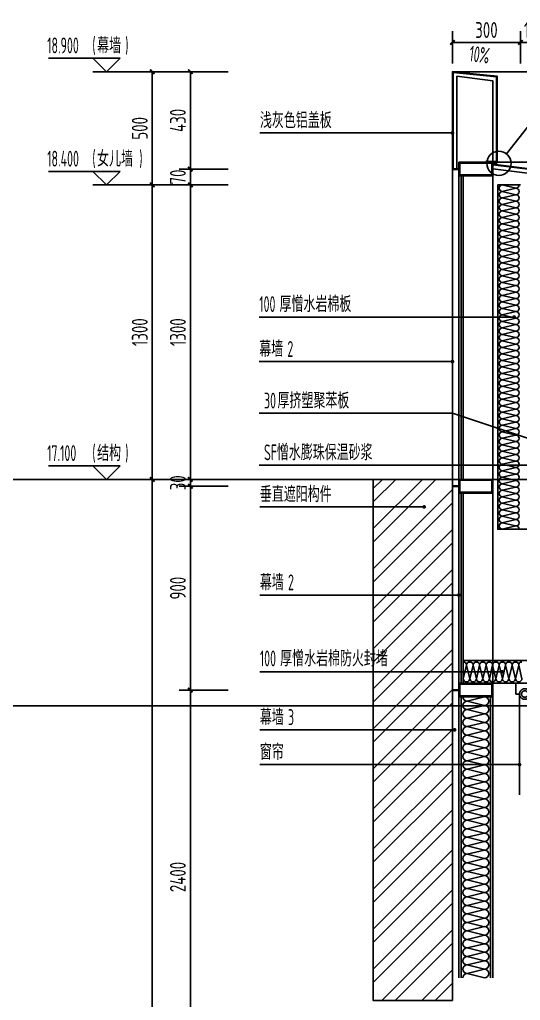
# Model space of a CAD drawing. Extents: x 198753 to 882193, y -399300 to 132460.
# Drawn here: x 384666 to 386876, y 14800 to 19130 of the extents above; entities that cross this region are included whole.
import ezdxf
from ezdxf.enums import TextEntityAlignment as Align

# ---------------------------------------------------------------- set-up
doc = ezdxf.new("R2010")
doc.units = 0
doc.header["$LTSCALE"] = 1000
doc.header["$MEASUREMENT"] = 0
doc.linetypes.add('DASH', pattern=[0.35, 0.25, -0.1])
doc.linetypes.add('HIDDEN', pattern=[9.525, 6.35, -3.175])
for name, color, linetype in [('00-图签', 7, 'Continuous'), ('01-标注_尺寸', 124, 'Continuous'), ('01-标注_标高', 200, 'Continuous'), ('01-标注_符号', 200, 'Continuous'), ('02-TEXT_标注', 130, 'Continuous'), ('05-填充_156', 156, 'Continuous'), ('A-D-玻璃剖线', 130, 'Continuous'), ('A-D-金属剖线', 200, 'Continuous'), ('A-D-金属看线', 205, 'Continuous'), ('A-SUR_保温', 222, 'Continuous'), ('A-SUR_看线', 231, 'Continuous'), ('A-金属背板', 30, 'Continuous'), ('I-E-家具_活动', 201, 'DASH'), ('钢龙骨', 173, 'Continuous')]:
    doc.layers.add(name, color=color, linetype=linetype)
doc.layers.add('04-不打印_辅助线', color=165, linetype='Continuous', plot=False)
doc.styles.add('_TCH_DIM', font='ROS1', dxfattribs={"width": 0.8, "bigfont": 'JD'})
doc.styles.add('_TCH_DIM_T3', font='ROS1', dxfattribs={"width": 0.8, "bigfont": 'JD'})
doc.dimstyles.new('_TCH_ARCH&&20', dxfattribs={"dimtxt": 70, "dimasz": 20, "dimexe": 50, "dimexo": 60, "dimgap": 20, "dimtad": 1, "dimdec": 0, "dimzin": 0, "dimdsep": 46, "dimtxsty": '_TCH_DIM_T3', "dimblk": 'ARCHTICK', "dimcen": 0.09, "dimclrt": 4, "dimazin": 2, "dimtfac": 1, "dimtdec": 0, "dimtix": 1, "dimtmove": 2, "dimatfit": 3, "dimfxl": 0, "dimtolj": 1, "dimtzin": 0, "dimarcsym": 0})

# ---------------------------------------------------------------- blocks, each defined once
blk = doc.blocks.new('*U174')
at = {"layer": '05-填充_156'}
h = blk.add_hatch(dxfattribs=at)
h.set_pattern_fill('金属', color=256, scale=50)
h.set_pattern_definition([(45, (-150, -1800), (-88.388, 88.388), []), (45, (-91.07, -1800), (-88.388, 88.388), [])])
h.paths.add_polyline_path([(-350, 0), (0, 0), (0, -2300), (-350, -2300)])
at = {"layer": 'A-SUR_看线', "color": 8}
blk.add_lwpolyline([(-350, 0), (0, 0), (0, -2300), (-350, -2300)], close=True, dxfattribs=at)
blk = doc.blocks.new('_ArchTick')
at = {"color": 0, "linetype": 'ByBlock', "const_width": 0.4}
blk.add_lwpolyline([(-0.5, -0.5), (0.5, 0.5)], dxfattribs=at)
blk = doc.blocks.new('*D2101')
at = {"layer": '01-标注_尺寸', "color": 0, "lineweight": -2, "transparency": 16777216}
for p, q in [((-300, 486.4), (-300, 629)), ((0, 486.4), (0, 629)), ((-300, 579), (0, 579))]:
    blk.add_line(p, q, dxfattribs=at)
at = {"layer": 'Defpoints', "color": 0, "transparency": 16777216}
for p in [(0, 579), (-300, 426.4), (0, 426.4)]:
    blk.add_point(p, dxfattribs=at)
at = {"layer": '01-标注_尺寸', "color": 0, "lineweight": -2, "transparency": 16777216, "xscale": 20, "yscale": 20, "zscale": 20, "rotation": 180}
blk.add_blockref('_ArchTick', (-300, 579), dxfattribs=at)
at = {"layer": '01-标注_尺寸', "color": 0, "lineweight": -2, "transparency": 16777216, "xscale": 20, "yscale": 20, "zscale": 20}
blk.add_blockref('_ArchTick', (0, 579), dxfattribs=at)
at = {"layer": '01-标注_尺寸', "color": 4, "transparency": 16777216, "insert": (-150, 634), "char_height": 70, "attachment_point": 5, "style": '_TCH_DIM_T3'}
blk.add_mtext('\\A1;300', dxfattribs=at)
blk = doc.blocks.new('*D2102')
at = {"layer": '01-标注_尺寸', "color": 0, "lineweight": -2, "transparency": 16777216}
for p, q in [((0, 486.4), (0, 629)), ((120, 486.4), (120, 629)), ((0, 579), (-20, 579)), ((0, 579), (120, 579)), ((120, 579), (140, 579))]:
    blk.add_line(p, q, dxfattribs=at)
at = {"layer": 'Defpoints', "color": 0, "transparency": 16777216}
for p in [(120, 579), (0, 426.4), (120, 426.4)]:
    blk.add_point(p, dxfattribs=at)
at = {"layer": '01-标注_尺寸', "color": 0, "lineweight": -2, "transparency": 16777216, "xscale": 20, "yscale": 20, "zscale": 20}
blk.add_blockref('_ArchTick', (0, 579), dxfattribs=at)
at = {"layer": '01-标注_尺寸', "color": 0, "lineweight": -2, "transparency": 16777216, "xscale": 20, "yscale": 20, "zscale": 20, "rotation": 180}
blk.add_blockref('_ArchTick', (120, 579), dxfattribs=at)
at = {"layer": '01-标注_尺寸', "color": 4, "transparency": 16777216, "insert": (60, 634), "char_height": 70, "attachment_point": 5, "style": '_TCH_DIM_T3'}
blk.add_mtext('\\A1;120', dxfattribs=at)
blk = doc.blocks.new('*D2103')
at = {"layer": '01-标注_尺寸', "color": 0, "lineweight": -2, "transparency": 16777216}
for p, q in [((120, 486.4), (120, 629)), ((180, 486.4), (180, 629)), ((120, 579), (100, 579)), ((120, 579), (180, 579)), ((180, 579), (200, 579))]:
    blk.add_line(p, q, dxfattribs=at)
at = {"layer": 'Defpoints', "color": 0, "transparency": 16777216}
for p in [(180, 579), (120, 426.4), (180, 426.4)]:
    blk.add_point(p, dxfattribs=at)
at = {"layer": '01-标注_尺寸', "color": 0, "lineweight": -2, "transparency": 16777216, "xscale": 20, "yscale": 20, "zscale": 20}
blk.add_blockref('_ArchTick', (120, 579), dxfattribs=at)
at = {"layer": '01-标注_尺寸', "color": 0, "lineweight": -2, "transparency": 16777216, "xscale": 20, "yscale": 20, "zscale": 20, "rotation": 180}
blk.add_blockref('_ArchTick', (180, 579), dxfattribs=at)
at = {"layer": '01-标注_尺寸', "color": 4, "transparency": 16777216, "insert": (150, 634), "char_height": 70, "attachment_point": 5, "style": '_TCH_DIM_T3'}
blk.add_mtext('\\A1;60', dxfattribs=at)
blk = doc.blocks.new('A$C643B6CAF')
at = {"layer": '钢龙骨', "const_width": 10}
blk.add_lwpolyline([(0, -1.6), (-28, -1.6)], dxfattribs=at)
at = {"layer": '钢龙骨'}
for points in [[(0, 28.4), (0, -31.6), (150, -31.6), (150, 28.4)], [(4, 24.4), (4, -27.6), (146, -27.6), (146, 24.4)]]:
    blk.add_lwpolyline(points, close=True, dxfattribs=at)
blk = doc.blocks.new('*U41')
at = {"layer": '01-标注_符号'}
blk.add_lwpolyline([(-850, -510.3), (28, -510.3)], dxfattribs=at)
at = {"layer": '01-标注_符号', "const_width": 8}
blk.add_lwpolyline([(24, -510.3, 1), (32, -510.3, 1)], format="xyb", close=True, dxfattribs=at)
at = {"layer": 'A-D-玻璃剖线'}
for points in [[(0, 1375.2), (0, -2200)], [(28, -2200), (28, 1375.2)]]:
    blk.add_lwpolyline(points, dxfattribs=at)
at = {"layer": 'A-金属背板'}
blk.add_lwpolyline([(38, -60), (48, -60), (48, -900), (38, -900)], close=True, dxfattribs=at)
at = {"layer": '钢龙骨'}
blk.add_lwpolyline([(178, 1375.2), (178, -2200)], dxfattribs=at)
for p in [(28, 1371.6), (28, -28.4)]:
    blk.add_blockref('A$C643B6CAF', p, dxfattribs=at)
at = {"layer": '钢龙骨', "xscale": -1, "rotation": 180}
blk.add_blockref('A$C643B6CAF', (28.1, -931.6), dxfattribs=at)
at = {"layer": '02-TEXT_标注', "style": '_TCH_DIM'}
for s, height, width, p in [('幕墙', 69.46, 0.8, (-850, -489.3)), ('2', 70, 0.64, (-725.8, -489.3))]:
    blk.add_text(s, height=height, dxfattribs=dict(at, width=width)).set_placement(p)
blk = doc.blocks.new('$LinePat$岩棉板')
at = {"color": 0}
for p, q in [((0, -17), (12, -67)), ((12, -67), (24, -17))]:
    blk.add_line(p, q, dxfattribs=at)
for centre, start, end in [((12, -17), 0, 180), ((0, -67), 270, 0), ((24, -67), 180, 270)]:
    blk.add_arc(centre, 12, start, end, dxfattribs=at)
at = {"layer": 'Defpoints'}
blk.add_point((0, 0.1), dxfattribs=at)
at = {"layer": 'Defpoints', "color": 0}
blk.add_point((24, -84), dxfattribs=at)
blk = doc.blocks.new('*U164')
at = {"layer": 'A-金属背板'}
for points in [[(0, -1240), (0, 0)], [(10, 0), (10, -1240)], [(140, -1240), (140, 0)], [(150, 0), (150, -1240)]]:
    blk.add_lwpolyline(points, dxfattribs=at)
at = {"layer": 'A-SUR_保温', "xscale": 1.565656564357216, "yscale": 1.544892716204687, "zscale": 1.544892716204687, "rotation": 269.9999999999943}
for p in [(140, 0), (140, -37.6), (140, -75.2), (140, -112.7), (140, -150.3), (140, -187.9), (140, -225.5), (140, -263), (140, -300.6), (140, -338.2), (140, -375.8), (140, -413.3), (140, -450.9), (140, -488.5), (140, -526.1), (140, -563.6), (140, -601.2), (140, -638.8), (140, -676.4), (140, -713.9), (140, -751.5), (140, -789.1), (140, -826.7), (140, -864.2), (140, -901.8), (140, -939.4), (140, -977), (140, -1014.5), (140, -1052.1), (140, -1089.7), (140, -1127.3), (140, -1164.8), (140, -1202.4)]:
    blk.add_blockref('$LinePat$岩棉板', p, dxfattribs=at)
blk = doc.blocks.new('窗帘')
at = {"linetype": 'HIDDEN', "ltscale": 3}
blk.add_line((23.3, -47.5), (23.3, -491.9), dxfattribs=at)
blk.add_lwpolyline([(-23.3, -47.5), (-39.5, -47.5), (-39.5, 0), (39.5, 0), (39.5, -47.5), (23.3, -47.5)])
for radius in [23.3, 14.3]:
    blk.add_circle((0, -47.5), radius)
blk.add_arc((0, -47.5), 23.3, 180, 0)
blk = doc.blocks.new('*D1351')
at = {"layer": '01-标注_尺寸', "color": 0, "lineweight": -2, "transparency": 16777216}
for p, q in [((385586.4, 18900), (385369.9, 18900)), ((385419.9, 18470), (385419.9, 18900)), ((385586.4, 18470), (385369.9, 18470))]:
    blk.add_line(p, q, dxfattribs=at)
at = {"layer": 'Defpoints', "color": 0, "transparency": 16777216}
for p in [(385419.9, 18900), (385646.4, 18900), (385646.4, 18470)]:
    blk.add_point(p, dxfattribs=at)
at = {"layer": '01-标注_尺寸', "color": 0, "lineweight": -2, "transparency": 16777216, "xscale": 20, "yscale": 20, "zscale": 20}
for p, rotation in [((385419.9, 18900), 90), ((385419.9, 18470), 270)]:
    blk.add_blockref('_ArchTick', p, dxfattribs=dict(at, rotation=rotation))
at = {"layer": '01-标注_尺寸', "color": 4, "transparency": 16777216, "insert": (385364.9, 18685), "char_height": 70, "attachment_point": 5, "rotation": 90, "style": '_TCH_DIM_T3'}
blk.add_mtext('\\A1;430', dxfattribs=at)
blk = doc.blocks.new('*D1352')
at = {"layer": '01-标注_尺寸', "color": 0, "lineweight": -2, "transparency": 16777216}
for p, q in [((385419.9, 18470), (385419.9, 18490)), ((385586.4, 18470), (385369.9, 18470)), ((385419.9, 18400), (385419.9, 18470)), ((385586.4, 18400), (385369.9, 18400)), ((385419.9, 18400), (385419.9, 18380))]:
    blk.add_line(p, q, dxfattribs=at)
at = {"layer": 'Defpoints', "color": 0, "transparency": 16777216}
for p in [(385419.9, 18470), (385646.4, 18470), (385646.4, 18400)]:
    blk.add_point(p, dxfattribs=at)
at = {"layer": '01-标注_尺寸', "color": 0, "lineweight": -2, "transparency": 16777216, "xscale": 20, "yscale": 20, "zscale": 20}
for p, rotation in [((385419.9, 18470), 270), ((385419.9, 18400), 90)]:
    blk.add_blockref('_ArchTick', p, dxfattribs=dict(at, rotation=rotation))
at = {"layer": '01-标注_尺寸', "color": 4, "transparency": 16777216, "insert": (385364.9, 18435), "char_height": 70, "attachment_point": 5, "rotation": 90, "style": '_TCH_DIM_T3'}
blk.add_mtext('\\A1;70', dxfattribs=at)
blk = doc.blocks.new('*D1353')
at = {"layer": '01-标注_尺寸', "color": 0, "lineweight": -2, "transparency": 16777216}
for p, q in [((385586.4, 18400), (385369.9, 18400)), ((385419.9, 17100), (385419.9, 18400)), ((385586.4, 17100), (385369.9, 17100))]:
    blk.add_line(p, q, dxfattribs=at)
at = {"layer": 'Defpoints', "color": 0, "transparency": 16777216}
for p in [(385419.9, 18400), (385646.4, 18400), (385646.4, 17100)]:
    blk.add_point(p, dxfattribs=at)
at = {"layer": '01-标注_尺寸', "color": 0, "lineweight": -2, "transparency": 16777216, "xscale": 20, "yscale": 20, "zscale": 20}
for p, rotation in [((385419.9, 18400), 90), ((385419.9, 17100), 270)]:
    blk.add_blockref('_ArchTick', p, dxfattribs=dict(at, rotation=rotation))
at = {"layer": '01-标注_尺寸', "color": 4, "transparency": 16777216, "insert": (385364.9, 17750), "char_height": 70, "attachment_point": 5, "rotation": 90, "style": '_TCH_DIM_T3'}
blk.add_mtext('\\A1;1300', dxfattribs=at)
blk = doc.blocks.new('*D1354')
at = {"layer": '01-标注_尺寸', "color": 0, "lineweight": -2, "transparency": 16777216}
for p, q in [((385419.9, 17100), (385419.9, 17120)), ((385586.4, 17100), (385369.9, 17100)), ((385586.4, 17070), (385369.9, 17070)), ((385419.9, 17070), (385419.9, 17100)), ((385419.9, 17070), (385419.9, 17050))]:
    blk.add_line(p, q, dxfattribs=at)
at = {"layer": 'Defpoints', "color": 0, "transparency": 16777216}
for p in [(385419.9, 17100), (385646.4, 17100), (385646.4, 17070)]:
    blk.add_point(p, dxfattribs=at)
at = {"layer": '01-标注_尺寸', "color": 0, "lineweight": -2, "transparency": 16777216, "xscale": 20, "yscale": 20, "zscale": 20}
for p, rotation in [((385419.9, 17100), 270), ((385419.9, 17070), 90)]:
    blk.add_blockref('_ArchTick', p, dxfattribs=dict(at, rotation=rotation))
at = {"layer": '01-标注_尺寸', "color": 4, "transparency": 16777216, "insert": (385364.9, 17085), "char_height": 70, "attachment_point": 5, "rotation": 90, "style": '_TCH_DIM_T3'}
blk.add_mtext('\\A1;30', dxfattribs=at)
blk = doc.blocks.new('*D1355')
at = {"layer": '01-标注_尺寸', "color": 0, "lineweight": -2, "transparency": 16777216}
for p, q in [((385586.4, 17070), (385369.9, 17070)), ((385419.9, 16170), (385419.9, 17070)), ((385586.4, 16170), (385369.9, 16170))]:
    blk.add_line(p, q, dxfattribs=at)
at = {"layer": 'Defpoints', "color": 0, "transparency": 16777216}
for p in [(385419.9, 17070), (385646.4, 17070), (385646.4, 16170)]:
    blk.add_point(p, dxfattribs=at)
at = {"layer": '01-标注_尺寸', "color": 0, "lineweight": -2, "transparency": 16777216, "xscale": 20, "yscale": 20, "zscale": 20}
for p, rotation in [((385419.9, 17070), 90), ((385419.9, 16170), 270)]:
    blk.add_blockref('_ArchTick', p, dxfattribs=dict(at, rotation=rotation))
at = {"layer": '01-标注_尺寸', "color": 4, "transparency": 16777216, "insert": (385364.9, 16620), "char_height": 70, "attachment_point": 5, "rotation": 90, "style": '_TCH_DIM_T3'}
blk.add_mtext('\\A1;900', dxfattribs=at)
blk = doc.blocks.new('*D1356')
at = {"layer": '01-标注_尺寸', "color": 0, "lineweight": -2, "transparency": 16777216}
for p, q in [((385586.4, 16170), (385369.9, 16170)), ((385419.9, 13770.2), (385419.9, 16170)), ((385586.4, 13770.2), (385369.9, 13770.2))]:
    blk.add_line(p, q, dxfattribs=at)
at = {"layer": 'Defpoints', "color": 0, "transparency": 16777216}
for p in [(385419.9, 16170), (385646.4, 16170), (385646.4, 13770.2)]:
    blk.add_point(p, dxfattribs=at)
at = {"layer": '01-标注_尺寸', "color": 0, "lineweight": -2, "transparency": 16777216, "xscale": 20, "yscale": 20, "zscale": 20}
for p, rotation in [((385419.9, 16170), 90), ((385419.9, 13770.2), 270)]:
    blk.add_blockref('_ArchTick', p, dxfattribs=dict(at, rotation=rotation))
at = {"layer": '01-标注_尺寸', "color": 4, "transparency": 16777216, "insert": (385364.9, 15344.7), "char_height": 70, "attachment_point": 5, "rotation": 90, "style": '_TCH_DIM_T3'}
blk.add_mtext('\\A1;2400', dxfattribs=at)
blk = doc.blocks.new('*D1485')
at = {"layer": '01-标注_尺寸', "color": 0, "lineweight": -2, "transparency": 16777216}
for p, q in [((385418.2, 17100), (385201.7, 17100)), ((385251.7, 12300), (385251.7, 17100)), ((385418.2, 12300), (385201.7, 12300))]:
    blk.add_line(p, q, dxfattribs=at)
at = {"layer": 'Defpoints', "color": 0, "transparency": 16777216}
for p in [(385251.7, 17100), (385478.2, 17100), (385478.2, 12300)]:
    blk.add_point(p, dxfattribs=at)
at = {"layer": '01-标注_尺寸', "color": 0, "lineweight": -2, "transparency": 16777216, "xscale": 20, "yscale": 20, "zscale": 20}
for p, rotation in [((385251.7, 17100), 90), ((385251.7, 12300), 270)]:
    blk.add_blockref('_ArchTick', p, dxfattribs=dict(at, rotation=rotation))
at = {"layer": '01-标注_尺寸', "color": 4, "transparency": 16777216, "insert": (385196.7, 14494.5), "char_height": 70, "attachment_point": 5, "rotation": 90, "style": '_TCH_DIM_T3'}
blk.add_mtext('\\A1;4800', dxfattribs=at)
blk = doc.blocks.new('*D1486')
at = {"layer": '01-标注_尺寸', "color": 0, "lineweight": -2, "transparency": 16777216}
for p, q in [((385418.2, 18400), (385201.7, 18400)), ((385251.7, 17100), (385251.7, 18400)), ((385418.2, 17100), (385201.7, 17100))]:
    blk.add_line(p, q, dxfattribs=at)
at = {"layer": 'Defpoints', "color": 0, "transparency": 16777216}
for p in [(385251.7, 18400), (385478.2, 18400), (385478.2, 17100)]:
    blk.add_point(p, dxfattribs=at)
at = {"layer": '01-标注_尺寸', "color": 0, "lineweight": -2, "transparency": 16777216, "xscale": 20, "yscale": 20, "zscale": 20}
for p, rotation in [((385251.7, 18400), 90), ((385251.7, 17100), 270)]:
    blk.add_blockref('_ArchTick', p, dxfattribs=dict(at, rotation=rotation))
at = {"layer": '01-标注_尺寸', "color": 4, "transparency": 16777216, "insert": (385196.7, 17750), "char_height": 70, "attachment_point": 5, "rotation": 90, "style": '_TCH_DIM_T3'}
blk.add_mtext('\\A1;1300', dxfattribs=at)
blk = doc.blocks.new('*D1487')
at = {"layer": '01-标注_尺寸', "color": 0, "lineweight": -2, "transparency": 16777216}
for p, q in [((385418.2, 18900), (385201.7, 18900)), ((385251.7, 18400), (385251.7, 18900)), ((385418.2, 18400), (385201.7, 18400))]:
    blk.add_line(p, q, dxfattribs=at)
at = {"layer": 'Defpoints', "color": 0, "transparency": 16777216}
for p in [(385251.7, 18900), (385478.2, 18900), (385478.2, 18400)]:
    blk.add_point(p, dxfattribs=at)
at = {"layer": '01-标注_尺寸', "color": 0, "lineweight": -2, "transparency": 16777216, "xscale": 20, "yscale": 20, "zscale": 20}
for p, rotation in [((385251.7, 18900), 90), ((385251.7, 18400), 270)]:
    blk.add_blockref('_ArchTick', p, dxfattribs=dict(at, rotation=rotation))
at = {"layer": '01-标注_尺寸', "color": 4, "transparency": 16777216, "insert": (385196.7, 18650), "char_height": 70, "attachment_point": 5, "rotation": 90, "style": '_TCH_DIM_T3'}
blk.add_mtext('\\A1;500', dxfattribs=at)
blk = doc.blocks.new('hgfuhtry3')
at = {"layer": '01-标注_符号'}
for p, q in [((-62.1, 87.7), (306.1, 556.7)), ((306.1, 556.7), (1056.4, 556.7)), ((1256.4, 556.7), (1056.4, 556.7))]:
    blk.add_line(p, q, dxfattribs=at)
for points in [[(-285.2, 482, 0, 0, 0), (-155.2, 465.9, 16, 0, 0), (-95.7, 458.5, 0, 0, 0)], [(-5.9, 61.2, 0, 0, 0), (124.1, 45.1, 16, 0, 0), (183.6, 37.7, 0, 0, 0)]]:
    blk.add_lwpolyline(points, format="xyseb", dxfattribs=at)
blk.add_lwpolyline([(-1149.7, 179.5), (-300, 179.5)], dxfattribs=at)
at = {"layer": '01-标注_符号', "const_width": 8}
blk.add_lwpolyline([(-304, 179.5, 1), (-296, 179.5, 1)], format="xyb", close=True, dxfattribs=at)
at = {"layer": '01-标注_符号'}
for centre, radius in [((1156.4, 556.7), 100), ((-95.1, 45.6), 53.5)]:
    blk.add_circle(centre, radius, dxfattribs=at)
at = {"layer": 'A-D-金属剖线'}
blk.add_line((-152, 53.2), (-152, 50.2), dxfattribs=at)
for points in [[(-300, 25.2), (-300, 450), (-102, 430), (-102, 50.2)], [(-152, 53.2), (-105, 53.2), (-105, 427), (-297, 447), (-297, 25.2), (-300, 25.2)], [(-280, 25), (-280, 430), (-122, 410), (-122, 53.2)], [(180, -110), (240, -110), (240, -3.2), (-122, 41.2)], [(-122, 38.2), (237, -6), (237, -107), (180, -107)], [(180, -90), (220, -90), (220, -21.6), (-122, 21.1)]]:
    blk.add_lwpolyline(points, dxfattribs=at)
at = {"layer": 'A-D-金属剖线', "const_width": 10}
for points in [[(-102, 45.2), (-122, 45.2)], [(185, -90), (185, -110)]]:
    blk.add_lwpolyline(points, dxfattribs=at)
at = {"layer": 'A-D-金属看线'}
for p, q in [((-300, 450), (1881.3, 450)), ((-122, 50.2), (1881.3, 50.2)), ((167.9, -110), (1881.3, -110))]:
    blk.add_line(p, q, dxfattribs=at)
at = {"layer": '钢龙骨'}
blk.add_lwpolyline([(-102, 414.3), (-102, 50.2)], dxfattribs=at)
at = {"layer": '02-TEXT_标注', "style": '_TCH_DIM'}
for s, height, width, p in [('女儿墙上封铝板做法', 69.46, 0.8, (490.6, 582.5)), ('参', 69.5, 0.8, (749.3, 465.7)), ('97J103-1', 70, 0.64, (811.4, 465.7)), ('浅灰色铝盖板', 69.46, 0.8, (-1149.7, 200.5))]:
    blk.add_text(s, height=height, dxfattribs=dict(at, width=width)).set_placement(p)
at = {"layer": '02-TEXT_标注', "style": '_TCH_DIM', "width": 0.64}
for p in [(-228.6, 496.1), (50.7, 75.3)]:
    blk.add_text('10%', height=70, rotation=352.9353, dxfattribs=at).set_placement(p)
at = {"layer": '02-TEXT_标注', "style": '_TCH_DIM'}
for s, p, p2 in [('-', (1142.2, 575.1), (1170.5, 575.1)), ('8', (1142.2, 485.3), (1170.5, 485.3))]:
    blk.add_text(s, height=53, dxfattribs=at).set_placement(p, p2, align=Align.FIT)
at = {"layer": '01-标注_尺寸'}
for p1, p2, picture, middle in [((-300, 426.4), (0, 426.4), '*D2101', (-150, 634)), ((0, 426.4), (120, 426.4), '*D2102', (60, 634)), ((120, 426.4), (180, 426.4), '*D2103', (150, 634))]:
    dim = blk.add_aligned_dim(p1=p1, p2=p2, distance=152.6, dimstyle='_TCH_ARCH&&20', dxfattribs=at)
    dim.commit()
    dim.dimension.update_dxf_attribs({"geometry": picture, "text_midpoint": middle})

msp = doc.modelspace()

# ---------------------------------------------------------------- linework, layer by layer
at = {"layer": '01-标注_标高'}
for p, q in [((385109.9, 18960), (384794, 18960)), ((385049.9, 18900), (384989.9, 18960)), ((385049.9, 18900), (385109.9, 18960)), ((385209.9, 18900), (384989.9, 18900)), ((385109.9, 18460), (384794, 18460)), ((385049.9, 18400), (384989.9, 18460)), ((385049.9, 18400), (385109.9, 18460)), ((385209.9, 18400), (384989.9, 18400)), ((385109.9, 17160), (384794, 17160)), ((385049.9, 17100), (384989.9, 17160)), ((385049.9, 17100), (385109.9, 17160)), ((385209.9, 17100), (384989.9, 17100))]:
    msp.add_line(p, q, dxfattribs=at)
at = {"layer": '01-标注_符号'}
for p, q in [((386576.7, 17391.9), (385724, 17391.9)), ((387011.7, 17248), (386576.7, 17391.9)), ((386576.7, 17163.3), (385724, 17163.3)), ((387036.7, 17163.3), (386576.7, 17163.3))]:
    msp.add_line(p, q, dxfattribs=at)
for points in [[(385724, 17817), (386848.9, 17817)], [(385724, 17620), (386576.7, 17620)], [(385726.7, 16978.5), (386451.8, 16978.5)], [(385726.7, 16250.6), (386796.3, 16250.6)], [(385726.7, 15994.5), (386586.5, 15994.5)], [(385726.7, 15840.7), (386872.7, 15840.7)]]:
    msp.add_lwpolyline(points, dxfattribs=at)
at = {"layer": '01-标注_符号', "const_width": 8}
for points in [[(386844.9, 17817, 1), (386852.9, 17817, 1)], [(386572.7, 17620, 1), (386580.7, 17620, 1)], [(386447.8, 16978.5, 1), (386455.8, 16978.5, 1)], [(386792.3, 16250.6, 1), (386800.3, 16250.6, 1)], [(386582.5, 15994.5, 1), (386590.5, 15994.5, 1)], [(386868.7, 15840.7, 1), (386876.7, 15840.7, 1)]]:
    msp.add_lwpolyline(points, format="xyb", close=True, dxfattribs=at)
at = {"layer": '04-不打印_辅助线', "color": 251}
for p, q in [((418057.9, 17100), (338573.5, 17100)), ((418057.9, 16100), (338573.5, 16100))]:
    msp.add_line(p, q, dxfattribs=at)
at = {"layer": 'A-SUR_保温'}
msp.add_lwpolyline([(387026.9, 16300), (387026.9, 16200), (386624.6, 16200), (386624.6, 16300), (386926.7, 16300), (386926.7, 16880), (386776.6, 16880), (386776.6, 18400), (386876.6, 18400)], dxfattribs=at)
at = {"layer": 'A-金属背板'}
msp.add_lwpolyline([(386614.7, 18440.2), (386624.7, 18440.2), (386624.7, 17100), (386614.7, 17100)], close=True, dxfattribs=at)

# ---------------------------------------------------------------- block references
msp.add_blockref('*U164', (386604.7, 16140))
at = {"layer": '00-图签'}
for name, p in [('hgfuhtry3', (386876.7, 18450)), ('*U41', (386576.7, 17100)), ('*U174', (386576.7, 17100))]:
    msp.add_blockref(name, p, dxfattribs=at)
at = {"layer": 'A-SUR_保温', "yscale": 1.188379012465143, "zscale": 1.188379012465143}
for p, xscale, rotation in [((386776.6, 18371.3), 1.194968552428222, 89.99999999997807), ((386776.6, 18342.6), 1.194968552428222, 89.99999999997807), ((386776.6, 18314), 1.194968552428222, 89.99999999997807), ((386776.6, 18285.3), 1.194968552428222, 89.99999999997807), ((386776.6, 18256.6), 1.194968552428222, 89.99999999997807), ((386776.6, 18227.9), 1.194968552428222, 89.99999999997807), ((386776.6, 18199.2), 1.194968552428222, 89.99999999997807), ((386776.6, 18170.6), 1.194968552428222, 89.99999999997807), ((386776.6, 18141.9), 1.194968552428222, 89.99999999997807), ((386776.6, 18113.2), 1.194968552428222, 89.99999999997807), ((386776.6, 18084.5), 1.194968552428222, 89.99999999997807), ((386776.6, 18055.8), 1.194968552428222, 89.99999999997807), ((386776.6, 18027.2), 1.194968552428222, 89.99999999997807), ((386776.6, 17998.5), 1.194968552428222, 89.99999999997807), ((386776.6, 17969.8), 1.194968552428222, 89.99999999997807), ((386776.6, 17941.1), 1.194968552428222, 89.99999999997807), ((386776.6, 17912.5), 1.194968552428222, 89.99999999997807), ((386776.6, 17883.8), 1.194968552428222, 89.99999999997807), ((386776.6, 17855.1), 1.194968552428222, 89.99999999997807), ((386776.6, 17826.4), 1.194968552428222, 89.99999999997807), ((386776.6, 17797.7), 1.194968552428222, 89.99999999997807), ((386776.6, 17769.1), 1.194968552428222, 89.99999999997807), ((386776.6, 17740.4), 1.194968552428222, 89.99999999997807), ((386776.6, 17711.7), 1.194968552428222, 89.99999999997807), ((386776.6, 17683), 1.194968552428222, 89.99999999997807), ((386776.6, 17654.3), 1.194968552428222, 89.99999999997807), ((386776.6, 17625.7), 1.194968552428222, 89.99999999997807), ((386776.6, 17597), 1.194968552428222, 89.99999999997807), ((386776.6, 17568.3), 1.194968552428222, 89.99999999997807), ((386776.6, 17539.6), 1.194968552428222, 89.99999999997807), ((386776.6, 17510.9), 1.194968552428222, 89.99999999997807), ((386776.6, 17482.3), 1.194968552428222, 89.99999999997807), ((386776.6, 17453.6), 1.194968552428222, 89.99999999997807), ((386776.6, 17424.9), 1.194968552428222, 89.99999999997807), ((386776.6, 17396.2), 1.194968552428222, 89.99999999997807), ((386776.6, 17367.5), 1.194968552428222, 89.99999999997807), ((386776.6, 17338.9), 1.194968552428222, 89.99999999997807), ((386776.6, 17310.2), 1.194968552428222, 89.99999999997807), ((386776.6, 17281.5), 1.194968552428222, 89.99999999997807), ((386776.6, 17252.8), 1.194968552428222, 89.99999999997807), ((386776.6, 17224.2), 1.194968552428222, 89.99999999997807), ((386776.6, 17195.5), 1.194968552428222, 89.99999999997807), ((386776.6, 17166.8), 1.194968552428222, 89.99999999997807), ((386776.6, 17138.1), 1.194968552428222, 89.99999999997807), ((386776.6, 17109.4), 1.194968552428222, 89.99999999997807), ((386776.6, 17080.8), 1.194968552428222, 89.99999999997807), ((386776.6, 17052.1), 1.194968552428222, 89.99999999997807), ((386776.6, 17023.4), 1.194968552428222, 89.99999999997807), ((386776.6, 16994.7), 1.194968552428222, 89.99999999997807), ((386776.6, 16966), 1.194968552428222, 89.99999999997807), ((386776.6, 16937.4), 1.194968552428222, 89.99999999997807), ((386776.6, 16908.7), 1.194968552428222, 89.99999999997807), ((386776.6, 16880), 1.194968552428222, 89.99999999997807), ((386653.4, 16200), 1.197263443993026, 179.9999999999466), ((386682.1, 16200), 1.197263443993026, 179.9999999999466), ((386710.9, 16200), 1.197263443993026, 179.9999999999466), ((386739.6, 16200), 1.197263443993026, 179.9999999999466), ((386768.3, 16200), 1.197263443993026, 179.9999999999466), ((386797.1, 16200), 1.197263443993026, 179.9999999999466), ((386825.8, 16200), 1.197263443993026, 179.9999999999466), ((386854.5, 16200), 1.197263443993026, 179.9999999999466), ((386883.3, 16200), 1.197263443993026, 179.9999999999466)]:
    msp.add_blockref('$LinePat$岩棉板', p, dxfattribs=dict(at, xscale=xscale, rotation=rotation))
at = {"layer": 'I-E-家具_活动', "xscale": -1}
msp.add_blockref('窗帘', (386896, 16200), dxfattribs=at)

# ---------------------------------------------------------------- texts
at = {"layer": '02-TEXT_标注', "style": '_TCH_DIM'}
for s, height, width, p in [('(', 70, 0.64, (384987.4, 18981)), ('幕墙', 69.46, 0.8, (385008.4, 18981)), (')', 70, 0.64, (385132.5, 18981)), ('18.900', 70, 0.64, (384788, 18981)), ('18.400', 70, 0.64, (384788, 18481)), ('(', 70, 0.64, (384987.4, 18481)), ('女儿墙', 69.46, 0.8, (385008.4, 18481)), (')', 70, 0.64, (385194.6, 18481)), ('100', 70, 0.64, (385724, 17838.9)), ('厚憎水岩棉板', 69.46, 0.8, (385813.6, 17838.9)), ('幕墙', 69.46, 0.8, (385724, 17641)), ('2', 70, 0.64, (385848.2, 17641)), ('30', 70, 0.64, (385745, 17412.9)), ('厚挤塑聚苯板', 69.46, 0.8, (385804.7, 17412.9)), ('17.100', 70, 0.64, (384788, 17181)), ('(', 70, 0.64, (384987.4, 17181)), ('结构', 69.46, 0.8, (385008.4, 17181)), (')', 70, 0.64, (385132.5, 17181)), ('SF', 70, 0.64, (385745, 17184.3)), ('憎水膨珠保温砂浆', 69.46, 0.8, (385801.7, 17184.3)), ('垂直遮阳构件', 69.46, 0.8, (385726.7, 16999.5)), ('100', 70, 0.64, (385726.7, 16274.5)), ('厚憎水岩棉防火封堵', 69.46, 0.8, (385816.3, 16274.5)), ('幕墙', 69.46, 0.8, (385726.7, 16015.5)), ('3', 70, 0.64, (385850.8, 16015.5)), ('窗帘', 69.46, 0.8, (385726.7, 15861.7))]:
    msp.add_text(s, height=height, dxfattribs=dict(at, width=width)).set_placement(p)

# ---------------------------------------------------------------- dimensions: what is measured, and where the dimension line sits
at = {"layer": '01-标注_尺寸'}
for p1, p2, distance, picture, middle in [((385478.2, 18400), (385478.2, 18900), 226.5, '*D1487', (385196.7, 18650)), ((385646.4, 18470), (385646.4, 18900), 226.6, '*D1351', (385364.9, 18685)), ((385646.4, 18400), (385646.4, 18470), 226.6, '*D1352', (385364.9, 18435)), ((385478.2, 17100), (385478.2, 18400), 226.5, '*D1486', (385196.7, 17750)), ((385646.4, 17100), (385646.4, 18400), 226.6, '*D1353', (385364.9, 17750)), ((385646.4, 17070), (385646.4, 17100), 226.6, '*D1354', (385364.9, 17085)), ((385646.4, 16170), (385646.4, 17070), 226.6, '*D1355', (385364.9, 16620))]:
    dim = msp.add_aligned_dim(p1=p1, p2=p2, distance=distance, dimstyle='_TCH_ARCH&&20', dxfattribs=at)
    dim.commit()
    dim.dimension.update_dxf_attribs({"geometry": picture, "text_midpoint": middle})
for base, p1, p2, picture, middle in [((385251.7, 17100), (385478.2, 12300), (385478.2, 17100), '*D1485', (385196.7, 14494.5)), ((385419.9, 16170), (385646.4, 13770.2), (385646.4, 16170), '*D1356', (385364.9, 15344.7))]:
    dim = msp.add_linear_dim(base=base, p1=p1, p2=p2, angle=90, dimstyle='_TCH_ARCH&&20', dxfattribs=at)
    dim.commit()
    dim.dimension.update_dxf_attribs({"geometry": picture, "text_midpoint": middle, "dimtype": 161})

doc.saveas('drawing.dxf')
